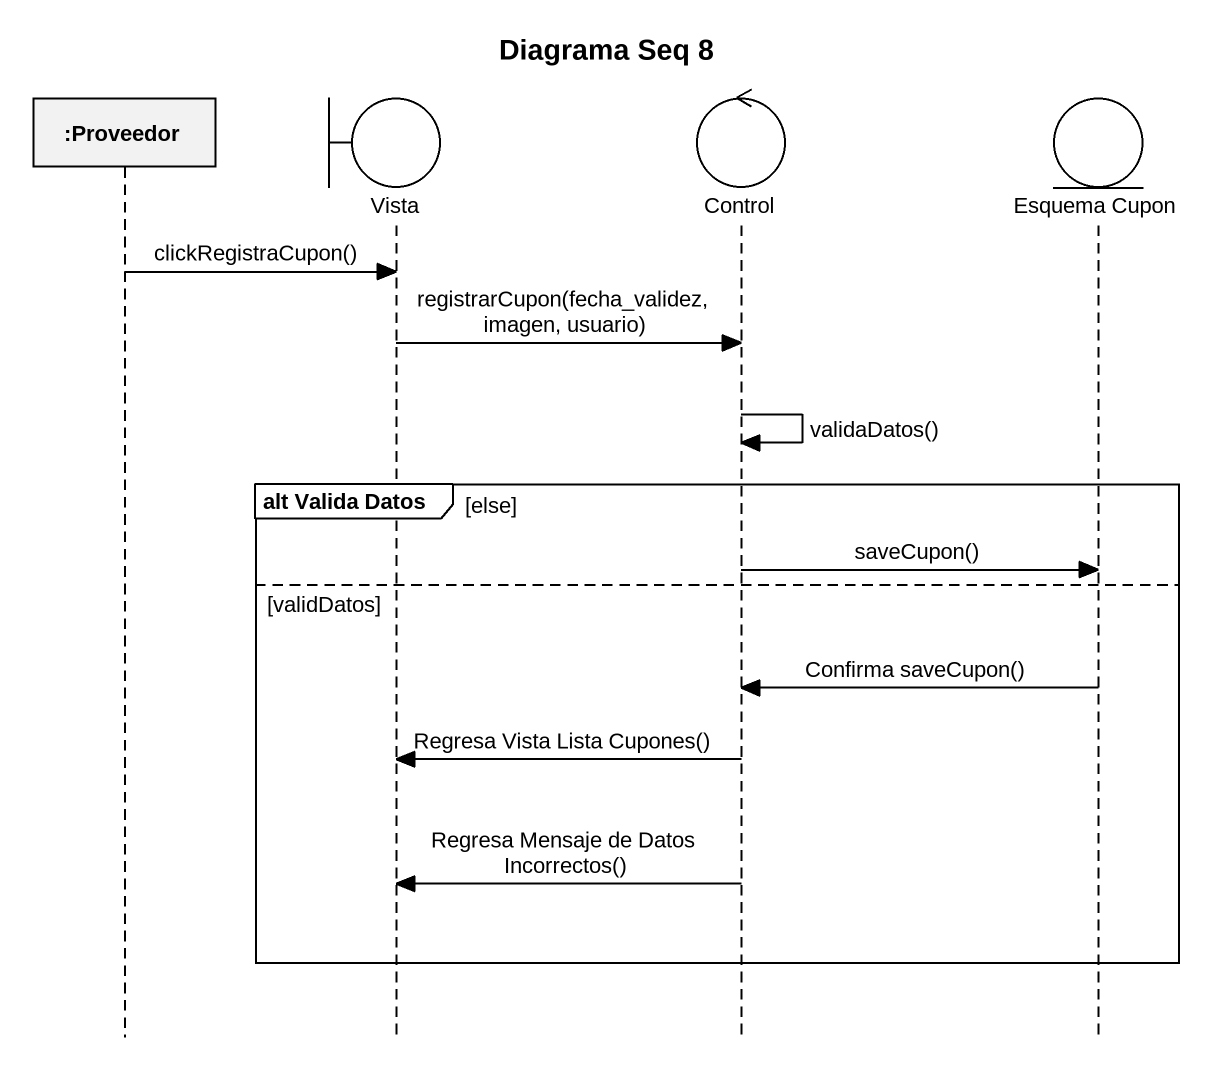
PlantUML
@startuml
title Diagrama Seq 8
hide footbox
participant ":Proveedor" as Proveedor
boundary Vista
control "Control" as Control_
entity "Esquema Cupon" as Esquema_Cupon

Proveedor -> Vista : clickRegistraCupon()
Vista -> Control_ : registrarCupon(fecha_validez, imagen, usuario)
Control_ -> Control_ : validaDatos()
group alt Valida Datos [else]
  Control_ -> Esquema_Cupon : saveCupon()
else validDatos
  Esquema_Cupon -> Control_ : Confirma saveCupon()
  Control_ -> Vista : Regresa Vista Lista Cupones()
  Control_ -> Vista : Regresa Mensaje de Datos Incorrectos()
end
@enduml
